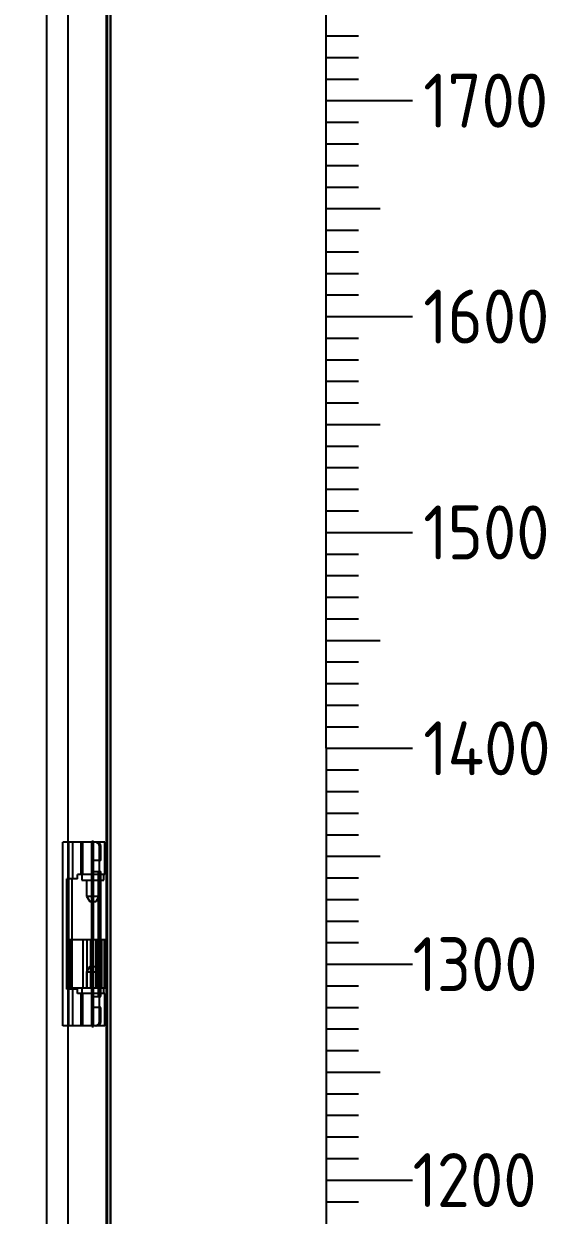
# Model space of a CAD drawing. Header units: millimetres. Extents: x 37984 to 70752, y 14140 to 37584.
# Drawn here: x 39962 to 40204, y 31953 to 32504 of the extents above; entities that cross this region are included whole.
import ezdxf
from ezdxf.enums import TextEntityAlignment as Align

# ---------------------------------------------------------------- set-up
doc = ezdxf.new("R2010")
doc.units = ezdxf.units.MM
doc.set_wipeout_variables(frame=1)
doc.layers.add('! NO PLOT !', color=7, linetype='Continuous', true_color=0xff75dd, plot=False)
doc.layers.add('000-PI-ORMAR', color=2, linetype='Continuous')
doc.styles.add('PI0', font='isocpeur.ttf', dxfattribs={"width": 0.9})

# ---------------------------------------------------------------- blocks, each defined once
blk = doc.blocks.new('skala_2300')
for p, q in [((0, 1400), (0, 2300)), ((0, 1730), (15, 1730)), ((0, 1720), (15, 1720)), ((0, 1710), (15, 1710)), ((0, 1700), (40, 1700)), ((0, 1690), (15, 1690)), ((0, 1680), (15, 1680)), ((0, 1670), (15, 1670)), ((0, 1660), (15, 1660)), ((0, 1650), (25, 1650)), ((0, 1640), (15, 1640)), ((0, 1630), (15, 1630)), ((0, 1620), (15, 1620)), ((0, 1610), (15, 1610)), ((0, 1600), (40, 1600)), ((0, 1590), (15, 1590)), ((0, 1580), (15, 1580)), ((0, 1570), (15, 1570)), ((0, 1560), (15, 1560)), ((0, 1550), (25, 1550)), ((0, 1540), (15, 1540)), ((0, 1530), (15, 1530)), ((0, 1520), (15, 1520)), ((0, 1510), (15, 1510)), ((0, 1500), (40, 1500)), ((0, 1490), (15, 1490)), ((0, 1480), (15, 1480)), ((0, 1470), (15, 1470)), ((0, 1460), (15, 1460)), ((0, 1450), (25, 1450)), ((0, 1440), (15, 1440)), ((0, 1430), (15, 1430)), ((0, 1420), (15, 1420)), ((0, 1410), (15, 1410)), ((0, 1400), (40, 1400)), ((0, 1400), (0, 540)), ((0, 1400), (40, 1400)), ((0, 1390), (15, 1390)), ((0, 1380), (15, 1380)), ((0, 1370), (15, 1370)), ((0, 1360), (15, 1360)), ((0, 1350), (25, 1350)), ((0, 1340), (15, 1340)), ((0, 1330), (15, 1330)), ((0, 1320), (15, 1320)), ((0, 1310), (15, 1310)), ((0, 1300), (40, 1300)), ((0, 1290), (15, 1290)), ((0, 1280), (15, 1280)), ((0, 1270), (15, 1270)), ((0, 1260), (15, 1260)), ((0, 1250), (25, 1250)), ((0, 1240), (15, 1240)), ((0, 1230), (15, 1230)), ((0, 1220), (15, 1220)), ((0, 1210), (15, 1210)), ((0, 1200), (40, 1200)), ((0, 1200), (40, 1200)), ((0, 1200), (40, 1200)), ((0, 1190), (15, 1190))]:
    blk.add_line(p, q)
at = {"style": 'PI0', "width": 0.9}
for s, p in [('1700', (44.97, 1700)), ('1600', (44.97, 1600)), ('1500', (44.97, 1500)), ('1400', (44.97, 1400)), ('1300', (40, 1300)), ('1200', (40, 1200))]:
    blk.add_text(s, height=25, dxfattribs=at).set_placement(p, align=Align.MIDDLE_LEFT)

msp = doc.modelspace()

# ---------------------------------------------------------------- block references
msp.add_blockref('skala_2300', (40101.672, 30768.904))

# ---------------------------------------------------------------- wipeouts: each hides what was drawn before it
msp.add_wipeout([(39609.672, 32763.904), (40001.672, 32763.904), (40001.672, 30766.904), (39609.672, 30766.904)]).dxf.layer = '000-PI-ORMAR'

# ---------------------------------------------------------------- next in the draw order: linework, layer by layer
at = {"layer": '! NO PLOT !'}
for p, q in [((39982.184, 30788.404), (39982.184, 32749.904)), ((39972.184, 30803.404), (39972.184, 32734.904)), ((39979.684, 32040.404), (39979.684, 32125.404)), ((39999.127, 32125.404), (39979.684, 32125.404)), ((39982.167, 32108.404), (39982.167, 32125.404)), ((39982.372, 32040.404), (39982.372, 32125.404)), ((39984.265, 32108.404), (39984.265, 32125.404)), ((39988.027, 32125.404), (39988.027, 32110.404)), ((39988.94, 32110.404), (39988.94, 32125.404)), ((39993.048, 32040.404), (39993.048, 32125.404)), ((39993.577, 32096.554), (39993.577, 32126.254)), ((39993.577, 32110.404), (39993.577, 32125.404)), ((39993.795, 32040.404), (39993.795, 32125.404)), ((39996.555, 32123.404), (39997.202, 32123.404)), ((39996.555, 32042.404), (39996.555, 32123.404)), ((39997.202, 32116.904), (39997.202, 32123.404)), ((39999.127, 32110.404), (39999.127, 32125.404)), ((39997.202, 32116.904), (39993.048, 32116.904)), ((39996.559, 32048.904), (39996.559, 32116.904)), ((39993.048, 32111.904), (39997.283, 32111.904)), ((39996.13, 32053.904), (39996.13, 32111.904)), ((39996.849, 32053.904), (39996.849, 32111.904)), ((39997.283, 32053.904), (39997.283, 32111.904)), ((39981.439, 32057.404), (39981.439, 32108.404)), ((39986.363, 32108.404), (39981.439, 32108.404)), ((39983.901, 32057.404), (39983.901, 32108.404)), ((39999.127, 32110.404), (39986.363, 32110.404)), ((39986.363, 32108.404), (39986.363, 32110.404)), ((39988.477, 32110.404), (39988.477, 32107.904)), ((39988.477, 32107.904), (39998.677, 32107.904)), ((39990.627, 32107.904), (39990.627, 32100.415)), ((39996.527, 32100.415), (39996.527, 32107.904)), ((39998.677, 32107.904), (39998.677, 32110.404)), ((39990.627, 32100.415), (39992.077, 32097.904)), ((39990.627, 32100.415), (39996.527, 32100.415)), ((39995.077, 32097.904), (39996.527, 32100.415)), ((39992.077, 32097.904), (39995.077, 32097.904)), ((39982.884, 32080.404), (39999.684, 32080.404)), ((39982.884, 32080.404), (39982.884, 32057.904)), ((39988.834, 32080.404), (39988.834, 32057.904)), ((39990.834, 32080.404), (39990.834, 32057.904)), ((39992.505, 32080.404), (39992.505, 32057.904)), ((39992.862, 32080.404), (39992.862, 32057.904)), ((39995.005, 32080.404), (39995.005, 32057.904)), ((39995.362, 32080.404), (39995.362, 32057.904)), ((39995.723, 32080.404), (39995.723, 32057.904)), ((39996.847, 32080.404), (39996.847, 32057.904)), ((39997.602, 32080.404), (39997.602, 32057.904)), ((39997.723, 32057.904), (39997.723, 32080.404)), ((39998.726, 32080.404), (39998.726, 32057.904)), ((39999.482, 32080.404), (39999.482, 32057.904)), ((39992.077, 32067.904), (39990.627, 32065.392)), ((39992.077, 32067.904), (39995.077, 32067.904)), ((39993.577, 32039.554), (39993.577, 32069.254)), ((39996.527, 32065.392), (39995.077, 32067.904)), ((39990.627, 32065.392), (39996.527, 32065.392)), ((39990.627, 32065.392), (39990.627, 32057.904)), ((39996.527, 32057.904), (39996.527, 32065.392)), ((39986.363, 32057.404), (39981.439, 32057.404)), ((39982.167, 32040.404), (39982.167, 32057.404)), ((39982.884, 32057.904), (39999.684, 32057.904)), ((39984.265, 32040.404), (39984.265, 32057.404)), ((39986.363, 32055.404), (39986.363, 32057.404)), ((39988.477, 32057.904), (39988.477, 32055.404)), ((39998.677, 32055.404), (39998.677, 32057.904)), ((39999.127, 32055.404), (39986.363, 32055.404)), ((39988.027, 32055.404), (39988.027, 32040.404)), ((39988.94, 32040.404), (39988.94, 32055.404)), ((39993.048, 32053.904), (39997.283, 32053.904)), ((39993.577, 32040.404), (39993.577, 32055.404)), ((39999.127, 32040.404), (39999.127, 32055.404)), ((39997.202, 32048.904), (39993.048, 32048.904)), ((39997.202, 32042.404), (39997.202, 32048.904)), ((39999.127, 32040.404), (39979.684, 32040.404)), ((39996.555, 32042.404), (39997.202, 32042.404))]:
    msp.add_line(p, q, dxfattribs=at)
for centre, start_param, end_param in [((39994.623, 32123.404), 4.712389, 6.2831853), ((39995.27, 32123.404), 4.712389, 6.2831853), ((39994.623, 32042.404), 3.1415927, 4.712389), ((39995.27, 32042.404), 3.1415927, 4.712389)]:
    msp.add_ellipse(centre, major_axis=(0, 2), ratio=0.9659258, start_param=start_param, end_param=end_param, dxfattribs=at)
at = {"layer": '000-PI-ORMAR'}
for p, q in [((39999.684, 32759.404), (39999.684, 30778.904)), ((40000.172, 32761.404), (40000.172, 30776.904)), ((40001.672, 32761.404), (40001.672, 30776.904)), ((40001.684, 30776.904), (40001.684, 32761.404)), ((40001.684, 30776.904), (40001.684, 32761.404))]:
    msp.add_line(p, q, dxfattribs=at)

doc.saveas('drawing.dxf')
